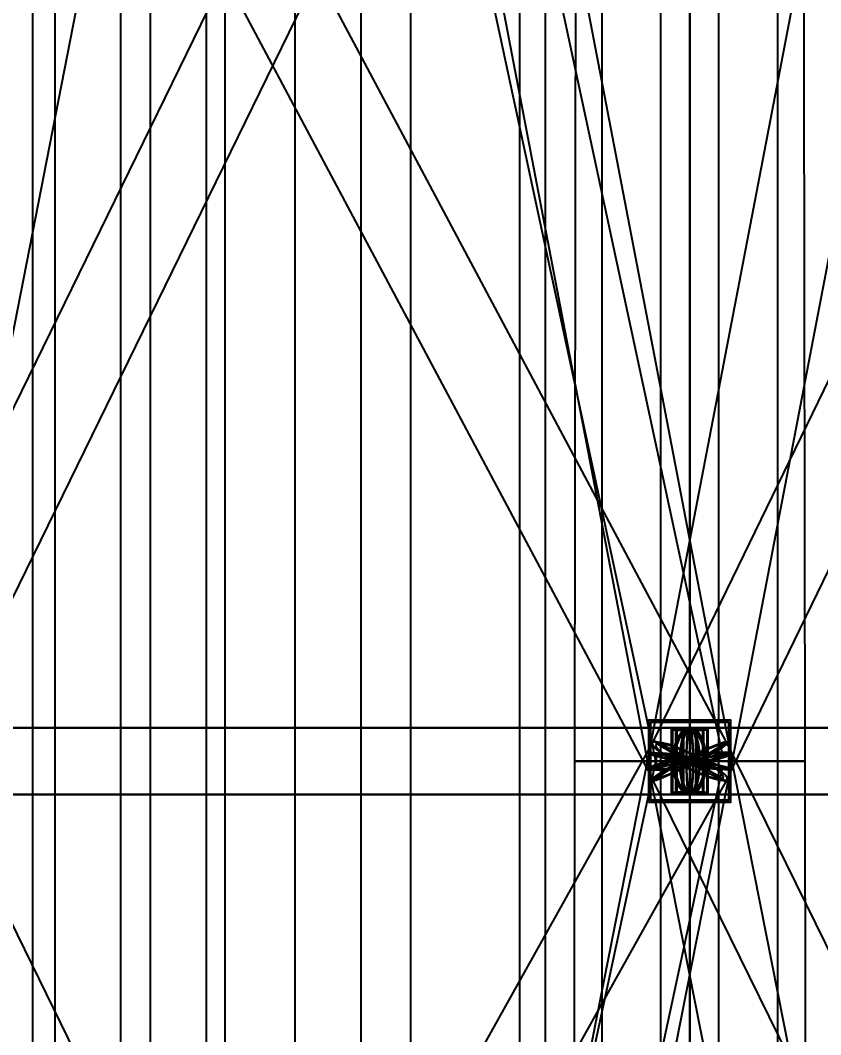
# Model space of a CAD drawing. Header units: millimetres. Extents: x -123812 to 252100, y -3000 to 639000.
# Drawn here: x -4076 to 798, y 198335 to 204509 of the extents above; entities that cross this region are included whole.
import ezdxf

# ---------------------------------------------------------------- set-up
doc = ezdxf.new("R2010")
doc.units = ezdxf.units.MM
for name, color, linetype, lineweight in [('D-BMK-AXIS', 7, 'Continuous', 13), ('D-STR-CORE', 7, 'Continuous', 25), ('D-STR-DIM', 7, 'Continuous', 13), ('D-STR-STRC', 7, 'Continuous', 25)]:
    doc.layers.add(name, color=color, linetype=linetype, lineweight=lineweight)
doc.styles.add('OpenSansCondensed-Light', font='OpenSansCondensed-Light.ttf')
doc.styles.add('TOWER_UNICODE', font='Arial Unicode.ttf')
doc.dimstyles.new('EZDXF', dxfattribs={"dimtxt": 0.25, "dimasz": 0.175, "dimexe": 0.375, "dimexo": 0.125, "dimgap": 0.1, "dimtad": 1, "dimlfac": 100, "dimzin": 12, "dimdsep": 46, "dimtxsty": 'OpenSansCondensed-Light', "dimblk": 'ARCHTICK', "dimcen": 2.5, "dimazin": 3, "dimtfac": 0.5, "dimtmove": 2, "dimatfit": 3})

# ---------------------------------------------------------------- blocks, each defined once
blk = doc.blocks.new('_ARCHTICK')
at = {"color": 0, "linetype": 'BYBLOCK', "const_width": 0.15}
blk.add_lwpolyline([(-0.5, -0.5), (0.5, 0.5)], dxfattribs=at)

msp = doc.modelspace()

# ---------------------------------------------------------------- linework, layer by layer
at = {"layer": 'D-BMK-AXIS'}
msp.add_line((0, -3000), (0, 639000), dxfattribs=at)
at = {"layer": 'D-STR-CORE'}
for points in [[(-4000, 100000), (-4000, 375000), (-3284.1, 375000), (-3284.1, 100000)], [(-4000, 100000), (-4000, 375000), (-3284.1, 375000), (-3284.1, 100000)], [(-3863.7, 100000), (-3863.7, 375000), (-2944.5, 375000), (-2944.5, 100000)], [(-3863.7, 100000), (-3863.7, 375000), (-2944.5, 375000), (-2944.5, 100000)], [(-3464.1, 100000), (-3464.1, 375000), (-2404.2, 375000), (-2404.2, 100000)], [(-3464.1, 100000), (-3464.1, 375000), (-2404.2, 375000), (-2404.2, 100000)], [(-2828.4, 100000), (-2828.4, 375000), (-1700, 375000), (-1700, 100000)], [(-2828.4, 100000), (-2828.4, 375000), (-1700, 375000), (-1700, 100000)], [(-2000, 100000), (-2000, 375000), (-880, 375000), (-880, 100000)], [(-2000, 100000), (-2000, 375000), (-880, 375000), (-880, 100000)], [(-1035.3, 100000), (-1035.3, 375000), (0, 375000), (0, 100000)], [(-1035.3, 100000), (-1035.3, 375000), (0, 375000), (0, 100000)], [(0, 100000), (0, 375000), (1035.3, 375000), (1035.3, 100000)], [(0, 100000), (0, 375000), (1035.3, 375000), (1035.3, 100000)]]:
    msp.add_lwpolyline(points, close=True, dxfattribs=at)
at = {"layer": 'D-STR-STRC'}
for points in [[(-5568.1, 224958), (-198.7, 199958), (-192, 199952.9), (-172.1, 199951.1), (-140.5, 199952.6), (-99.4, 199957.3), (-51.4, 199965), (0, 199975), (51.4, 199986.7), (99.4, 199999.4), (140.5, 200012), (172.1, 200023.9), (192, 200034.1), (198.7, 200042), (-5170.6, 225042)], [(-249.3, 225048.5), (-5139.8, 200048.5), (-5131.3, 200042.2), (-5106.4, 200032.9), (-5066.7, 200021.4), (-5015.1, 200008.5), (-4955, 199995), (-4890.5, 199981.8), (-4825.9, 199969.9), (-4765.8, 199960), (-4714.2, 199952.8), (-4674.6, 199948.9), (-4649.7, 199948.4), (-4641.2, 199951.5), (249.3, 224951.5)], [(-5045.7, 224952.7), (-249.5, 199952.7), (-241, 199947.2), (-216.1, 199945.3), (-176.4, 199947.1), (-124.8, 199952.5), (-64.6, 199961.2), (0, 199972.5), (64.6, 199985.7), (124.8, 199999.8), (176.4, 200014), (216.1, 200027.2), (241, 200038.6), (249.5, 200047.3), (-4546.7, 225047.3)], [(4546.8, 225047.8), (-249.5, 200047.8), (-241, 200043.9), (-216, 200037), (-176.4, 200027.6), (-124.7, 200016.3), (-64.6, 200003.9), (0, 199991.3), (64.6, 199979.2), (124.7, 199968.5), (176.4, 199960), (216, 199954.2), (241, 199951.6), (249.5, 199952.2), (5045.7, 224952.2)], [(-5550.6, 209879.6), (-221.3, 199879.6), (-204.3, 199883.7), (-173.4, 199895.7), (-130.6, 199914.8), (-79, 199939.8), (-22, 199968.8), (36.6, 200000), (92.6, 200031.2), (142.3, 200060.2), (182.3, 200085.2), (209.9, 200104.3), (223.2, 200116.3), (221.3, 200120.4), (-5108, 210120.4)], [(-228, 210109.3), (-5118.5, 200109.3), (-5107.4, 200098), (-5081.6, 200080), (-5042.8, 200056.6), (-4993.5, 200029.3), (-4937.3, 200000), (-4877.8, 199970.7), (-4819.2, 199943.4), (-4765.5, 199920), (-4720.3, 199902), (-4686.7, 199890.7), (-4667, 199886.9), (-4662.5, 199890.7), (228, 209890.7)], [(4632, 210114.3), (-225.7, 200114.3), (-228.5, 200102.5), (-215.8, 200083.7), (-188.4, 200059.2), (-148.2, 200030.6), (-97.8, 200000), (-40.8, 199969.4), (19, 199940.8), (77.5, 199916.3), (130.7, 199897.5), (175.1, 199885.7), (207.4, 199881.7), (225.7, 199885.7), (5083.4, 209885.7)], [(-5456.2, 199796.8), (0, 199796.8), (5.5, 199803.7), (10.5, 199824), (14.9, 199856.3), (18.3, 199898.4), (20.4, 199947.4), (21.1, 200000), (20.4, 200052.6), (18.3, 200101.6), (14.9, 200143.7), (10.5, 200176), (5.5, 200196.3), (0, 200203.2), (-5456.2, 200203.2)], [(-5369.4, 199796.8), (0, 199796.8), (26.3, 199803.7), (50.8, 199824), (71.8, 199856.3), (88, 199898.4), (98.1, 199947.4), (101.6, 200000), (98.1, 200052.6), (88, 200101.6), (71.8, 200143.7), (50.8, 200176), (26.3, 200196.3), (0, 200203.2), (-5369.4, 200203.2)], [(-5369.4, 199796.8), (0, 199796.8), (26.3, 199803.7), (50.8, 199824), (71.8, 199856.3), (88, 199898.4), (98.1, 199947.4), (101.6, 200000), (98.1, 200052.6), (88, 200101.6), (71.8, 200143.7), (50.8, 200176), (26.3, 200196.3), (0, 200203.2), (-5369.4, 200203.2)], [(-4890.5, 199796.8), (0, 199796.8), (15.9, 199803.7), (30.7, 199824), (43.4, 199856.3), (53.1, 199898.4), (59.3, 199947.4), (61.4, 200000), (59.3, 200052.6), (53.1, 200101.6), (43.4, 200143.7), (30.7, 200176), (15.9, 200196.3), (0, 200203.2), (-4890.5, 200203.2)], [(5369.4, 200203.2), (0, 200203.2), (-26.3, 200196.3), (-50.8, 200176), (-71.8, 200143.7), (-88, 200101.6), (-98.1, 200052.6), (-101.6, 200000), (-98.1, 199947.4), (-88, 199898.4), (-71.8, 199856.3), (-50.8, 199824), (-26.3, 199803.7), (0, 199796.8), (5369.4, 199796.8)], [(5369.4, 200203.2), (0, 200203.2), (-26.3, 200196.3), (-50.8, 200176), (-71.8, 200143.7), (-88, 200101.6), (-98.1, 200052.6), (-101.6, 200000), (-98.1, 199947.4), (-88, 199898.4), (-71.8, 199856.3), (-50.8, 199824), (-26.3, 199803.7), (0, 199796.8), (5369.4, 199796.8)], [(4890.5, 200203.2), (0, 200203.2), (-15.9, 200196.3), (-30.7, 200176), (-43.4, 200143.7), (-53.1, 200101.6), (-59.3, 200052.6), (-61.4, 200000), (-59.3, 199947.4), (-53.1, 199898.4), (-43.4, 199856.3), (-30.7, 199824), (-15.9, 199803.7), (0, 199796.8), (4890.5, 199796.8)], [(5456.2, 200203.2), (0, 200203.2), (-5.5, 200196.3), (-10.5, 200176), (-14.9, 200143.7), (-18.3, 200101.6), (-20.4, 200052.6), (-21.1, 200000), (-20.4, 199947.4), (-18.3, 199898.4), (-14.9, 199856.3), (-10.5, 199824), (-5.5, 199803.7), (0, 199796.8), (5456.2, 199796.8)], [(-5364.4, 189875.9), (221.1, 199875.9), (218, 199880.2), (200.1, 199892.5), (168.5, 199912.3), (125.5, 199938), (73.8, 199967.9), (17.2, 200000), (-40.6, 200032.1), (-95.7, 200062), (-144.2, 200087.7), (-182.9, 200107.5), (-209.1, 200119.8), (-221.1, 200124.1), (-5806.6, 190124.1)], [(224.1, 190116), (-4666.3, 200116), (-4686.4, 200120.1), (-4720.4, 200116), (-4765.9, 200104), (-4820, 200084.9), (-4878.8, 200060), (-4938.5, 200031.1), (-4994.8, 200000), (-5044.1, 199968.9), (-5082.9, 199940), (-5108.6, 199915.1), (-5119.4, 199896), (-5114.6, 199884), (-224.1, 189884)], [(5145.2, 190110.3), (228.1, 200110.3), (221.8, 200114.1), (200.3, 200110.3), (165.3, 200098.9), (118.9, 200080.7), (64.4, 200057.1), (5.6, 200029.5), (-53.6, 200000), (-109.2, 199970.5), (-157.4, 199942.9), (-194.8, 199919.3), (-218.9, 199901.1), (-228.1, 199889.7), (4688.9, 189889.7)], [(-5170.6, 174958), (198.7, 199958), (192, 199965.9), (172.1, 199976.1), (140.5, 199988), (99.4, 200000.6), (51.4, 200013.3), (0, 200025), (-51.4, 200035), (-99.4, 200042.7), (-140.5, 200047.4), (-172.1, 200048.9), (-192, 200047.1), (-198.7, 200042), (-5568.1, 175042)], [(-4695.4, 174950.9), (249.2, 199950.9), (240.7, 199956.6), (215.8, 199965.3), (176.2, 199976.4), (124.6, 199989.1), (64.5, 200002.5), (0, 200015.7), (-64.5, 200027.9), (-124.6, 200038.2), (-176.2, 200045.8), (-215.8, 200050.4), (-240.7, 200051.5), (-249.2, 200049.1), (-5193.8, 175049.1)], [(5193.8, 175049.3), (249.2, 200049.3), (240.7, 200048.4), (215.8, 200044.3), (176.2, 200037.1), (124.6, 200027.4), (64.5, 200015.8), (0, 200003.2), (-64.5, 199990.3), (-124.6, 199978.1), (-176.2, 199967.4), (-215.8, 199958.9), (-240.7, 199953.2), (-249.2, 199950.7), (4695.4, 174950.7)]]:
    msp.add_lwpolyline(points, dxfattribs=at)
for points in [[(-177.8, 200000), (177.8, 200000), (177.8, 225000), (-177.8, 225000)], [(-177.8, 200000), (177.8, 200000), (177.8, 225000), (-177.8, 225000)], [(-701.9, 200000), (701.9, 200000), (688.7, 210000), (-688.7, 210000)], [(-701.9, 200000), (701.9, 200000), (688.7, 210000), (-688.7, 210000)], [(-535.9, 200000), (535.9, 200000), (535, 210000), (-535, 210000)], [(-250, 199750), (250, 199750), (250, 200250), (-250, 200250)], [(-250, 199750), (250, 199750), (250, 200250), (-250, 200250)], [(-238, 200238), (238, 200238), (238, 199762), (-238, 199762)], [(238, 200238), (-238, 200238), (-238, 199762), (238, 199762)], [(-9673.4, 199800), (39.8, 199800), (39.8, 200200), (-9673.4, 200200)], [(-8719.3, 199800), (112.3, 199800), (112.3, 200200), (-8719.3, 200200)], [(-8690.8, 199800), (83.9, 199800), (83.9, 200200), (-8690.8, 200200)], [(112.3, 200200), (-112.3, 200200), (-112.3, 199800), (112.3, 199800)], [(105.6, 200188), (-105.6, 200188), (-105.6, 199812), (105.6, 199812)], [(-101.6, 200000), (-98.1, 199947.4), (-88, 199898.4), (-71.8, 199856.3), (-50.8, 199824), (-26.3, 199803.7), (0, 199796.8), (26.3, 199803.7), (50.8, 199824), (71.8, 199856.3), (88, 199898.4), (98.1, 199947.4), (101.6, 200000), (98.1, 200052.6), (88, 200101.6), (71.8, 200143.7), (50.8, 200176), (26.3, 200196.3), (0, 200203.2), (-26.3, 200196.3), (-50.8, 200176), (-71.8, 200143.7), (-88, 200101.6), (-98.1, 200052.6)], [(-101.6, 200000), (-98.1, 199947.4), (-88, 199898.4), (-71.8, 199856.3), (-50.8, 199824), (-26.3, 199803.7), (0, 199796.8), (26.3, 199803.7), (50.8, 199824), (71.8, 199856.3), (88, 199898.4), (98.1, 199947.4), (101.6, 200000), (98.1, 200052.6), (88, 200101.6), (71.8, 200143.7), (50.8, 200176), (26.3, 200196.3), (0, 200203.2), (-26.3, 200196.3), (-50.8, 200176), (-71.8, 200143.7), (-88, 200101.6), (-98.1, 200052.6)], [(101.6, 200000), (98.1, 199947.4), (88, 199898.4), (71.8, 199856.3), (50.8, 199824), (26.3, 199803.7), (0, 199796.8), (-26.3, 199803.7), (-50.8, 199824), (-71.8, 199856.3), (-88, 199898.4), (-98.1, 199947.4), (-101.6, 200000), (-98.1, 200052.6), (-88, 200101.6), (-71.8, 200143.7), (-50.8, 200176), (-26.3, 200196.3), (0, 200203.2), (26.3, 200196.3), (50.8, 200176), (71.8, 200143.7), (88, 200101.6), (98.1, 200052.6)], [(101.6, 200000), (98.1, 199947.4), (88, 199898.4), (71.8, 199856.3), (50.8, 199824), (26.3, 199803.7), (0, 199796.8), (-26.3, 199803.7), (-50.8, 199824), (-71.8, 199856.3), (-88, 199898.4), (-98.1, 199947.4), (-101.6, 200000), (-98.1, 200052.6), (-88, 200101.6), (-71.8, 200143.7), (-50.8, 200176), (-26.3, 200196.3), (0, 200203.2), (26.3, 200196.3), (50.8, 200176), (71.8, 200143.7), (88, 200101.6), (98.1, 200052.6)], [(-93.6, 200000), (-90.4, 199951.5), (-81.1, 199906.4), (-66.2, 199867.6), (-46.8, 199837.9), (-24.2, 199819.2), (0, 199812.8), (24.2, 199819.2), (46.8, 199837.9), (66.2, 199867.6), (81.1, 199906.4), (90.4, 199951.5), (93.6, 200000), (90.4, 200048.5), (81.1, 200093.6), (66.2, 200132.4), (46.8, 200162.1), (24.2, 200180.8), (0, 200187.2), (-24.2, 200180.8), (-46.8, 200162.1), (-66.2, 200132.4), (-81.1, 200093.6), (-90.4, 200048.5)], [(-93.6, 200000), (-90.4, 199951.5), (-81.1, 199906.4), (-66.2, 199867.6), (-46.8, 199837.9), (-24.2, 199819.2), (0, 199812.8), (24.2, 199819.2), (46.8, 199837.9), (66.2, 199867.6), (81.1, 199906.4), (90.4, 199951.5), (93.6, 200000), (90.4, 200048.5), (81.1, 200093.6), (66.2, 200132.4), (46.8, 200162.1), (24.2, 200180.8), (0, 200187.2), (-24.2, 200180.8), (-46.8, 200162.1), (-66.2, 200132.4), (-81.1, 200093.6), (-90.4, 200048.5)], [(93.6, 200000), (90.4, 199951.5), (81.1, 199906.4), (66.2, 199867.6), (46.8, 199837.9), (24.2, 199819.2), (0, 199812.8), (-24.2, 199819.2), (-46.8, 199837.9), (-66.2, 199867.6), (-81.1, 199906.4), (-90.4, 199951.5), (-93.6, 200000), (-90.4, 200048.5), (-81.1, 200093.6), (-66.2, 200132.4), (-46.8, 200162.1), (-24.2, 200180.8), (0, 200187.2), (24.2, 200180.8), (46.8, 200162.1), (66.2, 200132.4), (81.1, 200093.6), (90.4, 200048.5)], [(93.6, 200000), (90.4, 199951.5), (81.1, 199906.4), (66.2, 199867.6), (46.8, 199837.9), (24.2, 199819.2), (0, 199812.8), (-24.2, 199819.2), (-46.8, 199837.9), (-66.2, 199867.6), (-81.1, 199906.4), (-90.4, 199951.5), (-93.6, 200000), (-90.4, 200048.5), (-81.1, 200093.6), (-66.2, 200132.4), (-46.8, 200162.1), (-24.2, 200180.8), (0, 200187.2), (24.2, 200180.8), (46.8, 200162.1), (66.2, 200132.4), (81.1, 200093.6), (90.4, 200048.5)], [(83.9, 200200), (-83.9, 200200), (-83.9, 199800), (83.9, 199800)], [(-83.9, 199800), (8690.8, 199800), (8690.8, 200200), (-83.9, 200200)], [(-83.9, 200200), (83.9, 200200), (83.9, 199800), (-83.9, 199800)], [(78.9, 200188), (-78.9, 200188), (-78.9, 199812), (78.9, 199812)], [(-78.9, 200188), (78.9, 200188), (78.9, 199812), (-78.9, 199812)], [(-61.4, 200000), (-59.3, 199947.4), (-53.1, 199898.4), (-43.4, 199856.3), (-30.7, 199824), (-15.9, 199803.7), (0, 199796.8), (15.9, 199803.7), (30.7, 199824), (43.4, 199856.3), (53.1, 199898.4), (59.3, 199947.4), (61.4, 200000), (59.3, 200052.6), (53.1, 200101.6), (43.4, 200143.7), (30.7, 200176), (15.9, 200196.3), (0, 200203.2), (-15.9, 200196.3), (-30.7, 200176), (-43.4, 200143.7), (-53.1, 200101.6), (-59.3, 200052.6)], [(61.4, 200000), (59.3, 199947.4), (53.1, 199898.4), (43.4, 199856.3), (30.7, 199824), (15.9, 199803.7), (0, 199796.8), (-15.9, 199803.7), (-30.7, 199824), (-43.4, 199856.3), (-53.1, 199898.4), (-59.3, 199947.4), (-61.4, 200000), (-59.3, 200052.6), (-53.1, 200101.6), (-43.4, 200143.7), (-30.7, 200176), (-15.9, 200196.3), (0, 200203.2), (15.9, 200196.3), (30.7, 200176), (43.4, 200143.7), (53.1, 200101.6), (59.3, 200052.6)], [(-56.5, 200000), (-54.6, 199951.5), (-49, 199906.4), (-40, 199867.6), (-28.3, 199837.9), (-14.6, 199819.2), (0, 199812.8), (14.6, 199819.2), (28.3, 199837.9), (40, 199867.6), (49, 199906.4), (54.6, 199951.5), (56.5, 200000), (54.6, 200048.5), (49, 200093.6), (40, 200132.4), (28.3, 200162.1), (14.6, 200180.8), (0, 200187.2), (-14.6, 200180.8), (-28.3, 200162.1), (-40, 200132.4), (-49, 200093.6), (-54.6, 200048.5)], [(56.5, 200000), (54.6, 199951.5), (49, 199906.4), (40, 199867.6), (28.3, 199837.9), (14.6, 199819.2), (0, 199812.8), (-14.6, 199819.2), (-28.3, 199837.9), (-40, 199867.6), (-49, 199906.4), (-54.6, 199951.5), (-56.5, 200000), (-54.6, 200048.5), (-49, 200093.6), (-40, 200132.4), (-28.3, 200162.1), (-14.6, 200180.8), (0, 200187.2), (14.6, 200180.8), (28.3, 200162.1), (40, 200132.4), (49, 200093.6), (54.6, 200048.5)], [(39.8, 200200), (-39.8, 200200), (-39.8, 199800), (39.8, 199800)], [(-39.8, 199800), (9673.4, 199800), (9673.4, 200200), (-39.8, 200200)], [(-39.8, 200200), (39.8, 200200), (39.8, 199800), (-39.8, 199800)], [(37.4, 200188), (-37.4, 200188), (-37.4, 199812), (37.4, 199812)], [(-37.4, 200188), (37.4, 200188), (37.4, 199812), (-37.4, 199812)], [(-21.1, 200000), (-20.4, 199947.4), (-18.3, 199898.4), (-14.9, 199856.3), (-10.5, 199824), (-5.5, 199803.7), (0, 199796.8), (5.5, 199803.7), (10.5, 199824), (14.9, 199856.3), (18.3, 199898.4), (20.4, 199947.4), (21.1, 200000), (20.4, 200052.6), (18.3, 200101.6), (14.9, 200143.7), (10.5, 200176), (5.5, 200196.3), (0, 200203.2), (-5.5, 200196.3), (-10.5, 200176), (-14.9, 200143.7), (-18.3, 200101.6), (-20.4, 200052.6)], [(21.1, 200000), (20.4, 199947.4), (18.3, 199898.4), (14.9, 199856.3), (10.5, 199824), (5.5, 199803.7), (0, 199796.8), (-5.5, 199803.7), (-10.5, 199824), (-14.9, 199856.3), (-18.3, 199898.4), (-20.4, 199947.4), (-21.1, 200000), (-20.4, 200052.6), (-18.3, 200101.6), (-14.9, 200143.7), (-10.5, 200176), (-5.5, 200196.3), (0, 200203.2), (5.5, 200196.3), (10.5, 200176), (14.9, 200143.7), (18.3, 200101.6), (20.4, 200052.6)], [(-19.4, 200000), (-18.8, 199951.5), (-16.8, 199906.4), (-13.7, 199867.6), (-9.7, 199837.9), (-5, 199819.2), (0, 199812.8), (5, 199819.2), (9.7, 199837.9), (13.7, 199867.6), (16.8, 199906.4), (18.8, 199951.5), (19.4, 200000), (18.8, 200048.5), (16.8, 200093.6), (13.7, 200132.4), (9.7, 200162.1), (5, 200180.8), (0, 200187.2), (-5, 200180.8), (-9.7, 200162.1), (-13.7, 200132.4), (-16.8, 200093.6), (-18.8, 200048.5)], [(19.4, 200000), (18.8, 199951.5), (16.8, 199906.4), (13.7, 199867.6), (9.7, 199837.9), (5, 199819.2), (0, 199812.8), (-5, 199819.2), (-9.7, 199837.9), (-13.7, 199867.6), (-16.8, 199906.4), (-18.8, 199951.5), (-19.4, 200000), (-18.8, 200048.5), (-16.8, 200093.6), (-13.7, 200132.4), (-9.7, 200162.1), (-5, 200180.8), (0, 200187.2), (5, 200180.8), (9.7, 200162.1), (13.7, 200132.4), (16.8, 200093.6), (18.8, 200048.5)], [(-97.8, 200000), (-40.8, 199969.4), (19, 199940.8), (77.5, 199916.3), (130.7, 199897.5), (175.1, 199885.7), (207.4, 199881.7), (225.7, 199885.7), (228.5, 199897.5), (215.8, 199916.3), (188.4, 199940.8), (148.2, 199969.4), (97.8, 200000), (40.8, 200030.6), (-19, 200059.2), (-77.5, 200083.7), (-130.7, 200102.5), (-175.1, 200114.3), (-207.4, 200118.3), (-225.7, 200114.3), (-228.5, 200102.5), (-215.8, 200083.7), (-188.4, 200059.2), (-148.2, 200030.6)], [(36.6, 200000), (-22, 199968.8), (-79, 199939.8), (-130.6, 199914.8), (-173.4, 199895.7), (-204.3, 199883.7), (-221.3, 199879.6), (-223.2, 199883.7), (-209.9, 199895.7), (-182.3, 199914.8), (-142.3, 199939.8), (-92.6, 199968.8), (-36.6, 200000), (22, 200031.2), (79, 200060.2), (130.6, 200085.2), (173.4, 200104.3), (204.3, 200116.3), (221.3, 200120.4), (223.2, 200116.3), (209.9, 200104.3), (182.3, 200085.2), (142.3, 200060.2), (92.6, 200031.2)], [(-17.2, 200000), (40.6, 199967.9), (95.7, 199938), (144.2, 199912.3), (182.9, 199892.5), (209.1, 199880.2), (221.1, 199875.9), (218, 199880.2), (200.1, 199892.5), (168.5, 199912.3), (125.5, 199938), (73.8, 199967.9), (17.2, 200000), (-40.6, 200032.1), (-95.7, 200062), (-144.2, 200087.7), (-182.9, 200107.5), (-209.1, 200119.8), (-221.1, 200124.1), (-218, 200119.8), (-200.1, 200107.5), (-168.5, 200087.7), (-125.5, 200062), (-73.8, 200032.1)], [(0, 200027.5), (-64.6, 200014.3), (-124.8, 200000.2), (-176.4, 199986), (-216.1, 199972.8), (-241, 199961.4), (-249.5, 199952.7), (-241, 199947.2), (-216.1, 199945.3), (-176.4, 199947.1), (-124.8, 199952.5), (-64.6, 199961.2), (0, 199972.5), (64.6, 199985.7), (124.8, 199999.8), (176.4, 200014), (216.1, 200027.2), (241, 200038.6), (249.5, 200047.3), (241, 200052.8), (216.1, 200054.7), (176.4, 200052.9), (124.8, 200047.5), (64.6, 200038.8)], [(53.6, 200000), (-5.6, 199970.5), (-64.4, 199942.9), (-118.9, 199919.3), (-165.3, 199901.1), (-200.3, 199889.7), (-221.8, 199885.9), (-228.1, 199889.7), (-218.9, 199901.1), (-194.8, 199919.3), (-157.4, 199942.9), (-109.2, 199970.5), (-53.6, 200000), (5.6, 200029.5), (64.4, 200057.1), (118.9, 200080.7), (165.3, 200098.9), (200.3, 200110.3), (221.8, 200114.1), (228.1, 200110.3), (218.9, 200098.9), (194.8, 200080.7), (157.4, 200057.1), (109.2, 200029.5)], [(-88.2, 200000), (-36.8, 199972.4), (17.1, 199946.7), (69.9, 199924.6), (117.9, 199907.6), (157.8, 199897), (187, 199893.3), (203.5, 199897), (206.1, 199907.6), (194.6, 199924.6), (169.9, 199946.7), (133.6, 199972.4), (88.2, 200000), (36.8, 200027.6), (-17.1, 200053.3), (-69.9, 200075.4), (-117.9, 200092.4), (-157.8, 200103), (-187, 200106.7), (-203.5, 200103), (-206.1, 200092.4), (-194.6, 200075.4), (-169.9, 200053.3), (-133.6, 200027.6)], [(48.4, 200000), (-5, 199973.4), (-58.1, 199948.5), (-107.2, 199927.2), (-149, 199910.9), (-180.6, 199900.6), (-200, 199897.1), (-205.7, 199900.6), (-197.4, 199910.9), (-175.6, 199927.2), (-141.9, 199948.5), (-98.5, 199973.4), (-48.4, 200000), (5, 200026.6), (58.1, 200051.5), (107.2, 200072.8), (149, 200089.1), (180.6, 200099.4), (200, 200102.9), (205.7, 200099.4), (197.4, 200089.1), (175.6, 200072.8), (141.9, 200051.5), (98.5, 200026.6)], [(33, 200000), (-19.8, 199971.9), (-71.2, 199945.7), (-117.8, 199923.2), (-156.3, 199906), (-184.2, 199895.1), (-199.5, 199891.4), (-201.3, 199895.1), (-189.3, 199906), (-164.4, 199923.2), (-128.3, 199945.7), (-83.5, 199971.9), (-33, 200000), (19.8, 200028.1), (71.2, 200054.3), (117.8, 200076.8), (156.3, 200094), (184.2, 200104.9), (199.5, 200108.6), (201.3, 200104.9), (189.3, 200094), (164.4, 200076.8), (128.3, 200054.3), (83.5, 200028.1)], [(-15.5, 200000), (36.6, 199971), (86.3, 199944.1), (130, 199920.9), (164.9, 199903.1), (188.6, 199891.9), (199.4, 199888.1), (196.6, 199891.9), (180.4, 199903.1), (151.9, 199920.9), (113.1, 199944.1), (66.6, 199971), (15.5, 200000), (-36.6, 200029), (-86.3, 200055.9), (-130, 200079.1), (-164.9, 200096.9), (-188.6, 200108.1), (-199.4, 200111.9), (-196.6, 200108.1), (-180.4, 200096.9), (-151.9, 200079.1), (-113.1, 200055.9), (-66.6, 200029)], [(-715.1, 190000), (715.1, 190000), (701.9, 200000), (-701.9, 200000)], [(-715.1, 190000), (715.1, 190000), (701.9, 200000), (-701.9, 200000)], [(701.9, 200000), (678, 200000), (607.9, 200000), (496.3, 200000), (350.9, 200000), (181.7, 200000), (0, 200000), (-181.7, 200000), (-350.9, 200000), (-496.3, 200000), (-607.9, 200000), (-678, 200000), (-701.9, 200000), (-678, 200000), (-607.9, 200000), (-496.3, 200000), (-350.9, 200000), (-181.7, 200000), (0, 200000), (181.7, 200000), (350.9, 200000), (496.3, 200000), (607.9, 200000), (678, 200000)], [(701.9, 200000), (678, 200000), (607.9, 200000), (496.3, 200000), (350.9, 200000), (181.7, 200000), (0, 200000), (-181.7, 200000), (-350.9, 200000), (-496.3, 200000), (-607.9, 200000), (-678, 200000), (-701.9, 200000), (-678, 200000), (-607.9, 200000), (-496.3, 200000), (-350.9, 200000), (-181.7, 200000), (0, 200000), (181.7, 200000), (350.9, 200000), (496.3, 200000), (607.9, 200000), (678, 200000)], [(-536.8, 190000), (536.8, 190000), (535.9, 200000), (-535.9, 200000)], [(535.9, 200000), (517.6, 200000), (464.1, 200000), (378.9, 200000), (268, 200000), (138.7, 200000), (0, 200000), (-138.7, 200000), (-268, 200000), (-378.9, 200000), (-464.1, 200000), (-517.6, 200000), (-535.9, 200000), (-517.6, 200000), (-464.1, 200000), (-378.9, 200000), (-268, 200000), (-138.7, 200000), (0, 200000), (138.7, 200000), (268, 200000), (378.9, 200000), (464.1, 200000), (517.6, 200000)], [(0, 200008.7), (-64.6, 200020.8), (-124.7, 200031.5), (-176.4, 200040), (-216, 200045.8), (-241, 200048.4), (-249.5, 200047.8), (-241, 200043.9), (-216, 200037), (-176.4, 200027.6), (-124.7, 200016.3), (-64.6, 200003.9), (0, 199991.3), (64.6, 199979.2), (124.7, 199968.5), (176.4, 199960), (216, 199954.2), (241, 199951.6), (249.5, 199952.2), (241, 199956.1), (216, 199963), (176.4, 199972.4), (124.7, 199983.7), (64.6, 199996.1)], [(0, 200015.7), (-64.5, 200027.9), (-124.6, 200038.2), (-176.2, 200045.8), (-215.8, 200050.4), (-240.7, 200051.5), (-249.2, 200049.1), (-240.7, 200043.4), (-215.8, 200034.7), (-176.2, 200023.6), (-124.6, 200010.9), (-64.5, 199997.5), (0, 199984.3), (64.5, 199972.1), (124.6, 199961.8), (176.2, 199954.2), (215.8, 199949.6), (240.7, 199948.5), (249.2, 199950.9), (240.7, 199956.6), (215.8, 199965.3), (176.2, 199976.4), (124.6, 199989.1), (64.5, 200002.5)], [(0, 199996.8), (-64.5, 199984.2), (-124.6, 199972.6), (-176.2, 199962.9), (-215.8, 199955.7), (-240.7, 199951.6), (-249.2, 199950.7), (-240.7, 199953.2), (-215.8, 199958.9), (-176.2, 199967.4), (-124.6, 199978.1), (-64.5, 199990.3), (0, 200003.2), (64.5, 200015.8), (124.6, 200027.4), (176.2, 200037.1), (215.8, 200044.3), (240.7, 200048.4), (249.2, 200049.3), (240.7, 200046.8), (215.8, 200041.1), (176.2, 200032.6), (124.6, 200021.9), (64.5, 200009.7)], [(0, 200024.8), (-58.2, 200012.9), (-112.5, 200000.2), (-159.1, 199987.4), (-194.8, 199975.5), (-217.3, 199965.2), (-224.9, 199957.4), (-217.3, 199952.4), (-194.8, 199950.7), (-159.1, 199952.3), (-112.5, 199957.2), (-58.2, 199965), (0, 199975.2), (58.2, 199987.1), (112.5, 199999.8), (159.1, 200012.6), (194.8, 200024.5), (217.3, 200034.8), (224.9, 200042.6), (217.3, 200047.6), (194.8, 200049.3), (159.1, 200047.7), (112.5, 200042.8), (58.2, 200035)], [(0, 200007.9), (-58.2, 200018.8), (-112.5, 200028.4), (-159, 200036), (-194.8, 200041.3), (-217.2, 200043.7), (-224.9, 200043.1), (-217.2, 200039.6), (-194.8, 200033.4), (-159, 200024.9), (-112.5, 200014.7), (-58.2, 200003.5), (0, 199992.1), (58.2, 199981.2), (112.5, 199971.6), (159, 199964), (194.8, 199958.7), (217.2, 199956.3), (224.9, 199956.9), (217.2, 199960.4), (194.8, 199966.6), (159, 199975.1), (112.5, 199985.3), (58.2, 199996.5)], [(0, 200014.2), (-58.1, 200025.2), (-112.3, 200034.4), (-158.9, 200041.3), (-194.6, 200045.4), (-217, 200046.4), (-224.7, 200044.3), (-217, 200039.1), (-194.6, 200031.2), (-158.9, 200021.3), (-112.3, 200009.9), (-58.1, 199997.8), (0, 199985.8), (58.1, 199974.8), (112.3, 199965.6), (158.9, 199958.7), (194.6, 199954.6), (217, 199953.6), (224.7, 199955.7), (217, 199960.9), (194.6, 199968.8), (158.9, 199978.7), (112.3, 199990.1), (58.1, 200002.2)], [(0, 199997.1), (-58.1, 199985.7), (-112.3, 199975.3), (-158.9, 199966.6), (-194.6, 199960.1), (-217, 199956.3), (-224.6, 199955.6), (-217, 199957.8), (-194.6, 199963), (-158.9, 199970.6), (-112.3, 199980.3), (-58.1, 199991.3), (0, 200002.9), (58.1, 200014.3), (112.3, 200024.7), (158.9, 200033.4), (194.6, 200039.9), (217, 200043.7), (224.6, 200044.4), (217, 200042.2), (194.6, 200037), (158.9, 200029.4), (112.3, 200019.7), (58.1, 200008.7)], [(0, 200025), (-51.4, 200035), (-99.4, 200042.7), (-140.5, 200047.4), (-172.1, 200048.9), (-192, 200047.1), (-198.7, 200042), (-192, 200034.1), (-172.1, 200023.9), (-140.5, 200012), (-99.4, 199999.4), (-51.4, 199986.7), (0, 199975), (51.4, 199965), (99.4, 199957.3), (140.5, 199952.6), (172.1, 199951.1), (192, 199952.9), (198.7, 199958), (192, 199965.9), (172.1, 199976.1), (140.5, 199988), (99.4, 200000.6), (51.4, 200013.3)], [(0, 200025), (-51.4, 200013.3), (-99.4, 200000.6), (-140.5, 199988), (-172.1, 199976.1), (-192, 199965.9), (-198.7, 199958), (-192, 199952.9), (-172.1, 199951.1), (-140.5, 199952.6), (-99.4, 199957.3), (-51.4, 199965), (0, 199975), (51.4, 199986.7), (99.4, 199999.4), (140.5, 200012), (172.1, 200023.9), (192, 200034.1), (198.7, 200042), (192, 200047.1), (172.1, 200048.9), (140.5, 200047.4), (99.4, 200042.7), (51.4, 200035)], [(0, 200023), (-47.4, 200032.3), (-91.5, 200039.3), (-129.5, 200043.7), (-158.6, 200045.1), (-176.8, 200043.4), (-183.1, 200038.7), (-176.8, 200031.4), (-158.6, 200022), (-129.5, 200011.1), (-91.5, 199999.4), (-47.4, 199987.8), (0, 199977), (47.4, 199967.7), (91.5, 199960.7), (129.5, 199956.3), (158.6, 199954.9), (176.8, 199956.6), (183.1, 199961.3), (176.8, 199968.6), (158.6, 199978), (129.5, 199988.9), (91.5, 200000.6), (47.4, 200012.2)], [(0, 200023), (-47.4, 200012.2), (-91.5, 200000.6), (-129.5, 199988.9), (-158.6, 199978), (-176.8, 199968.6), (-183.1, 199961.3), (-176.8, 199956.6), (-158.6, 199954.9), (-129.5, 199956.3), (-91.5, 199960.7), (-47.4, 199967.7), (0, 199977), (47.4, 199987.8), (91.5, 199999.4), (129.5, 200011.1), (158.6, 200022), (176.8, 200031.4), (183.1, 200038.7), (176.8, 200043.4), (158.6, 200045.1), (129.5, 200043.7), (91.5, 200039.3), (47.4, 200032.3)], [(-177.8, 175000), (177.8, 175000), (177.8, 200000), (-177.8, 200000)], [(177.8, 200000), (171.7, 200000), (154, 200000), (125.7, 200000), (88.9, 200000), (46, 200000), (0, 200000), (-46, 200000), (-88.9, 200000), (-125.7, 200000), (-154, 200000), (-171.7, 200000), (-177.8, 200000), (-171.7, 200000), (-154, 200000), (-125.7, 200000), (-88.9, 200000), (-46, 200000), (0, 200000), (46, 200000), (88.9, 200000), (125.7, 200000), (154, 200000), (171.7, 200000)], [(-177.8, 175000), (177.8, 175000), (177.8, 200000), (-177.8, 200000)], [(177.8, 200000), (171.7, 200000), (154, 200000), (125.7, 200000), (88.9, 200000), (46, 200000), (0, 200000), (-46, 200000), (-88.9, 200000), (-125.7, 200000), (-154, 200000), (-171.7, 200000), (-177.8, 200000), (-171.7, 200000), (-154, 200000), (-125.7, 200000), (-88.9, 200000), (-46, 200000), (0, 200000), (46, 200000), (88.9, 200000), (125.7, 200000), (154, 200000), (171.7, 200000)]]:
    msp.add_lwpolyline(points, close=True, dxfattribs=at)

# ---------------------------------------------------------------- dimensions: what is measured, and where the dimension line sits
at = {"layer": 'D-STR-DIM'}
for base, p2 in [((-112000, 0), (0, 634000)), ((187000, 0), (0, 450000)), ((250000, 0), (0, 375000)), ((124000, 0), (0, 350000))]:
    msp.add_linear_dim(base=base, p1=(0, 0), p2=p2, angle=90, dimstyle='EZDXF', override={"dimtxt": 8400, "dimasz": 3750, "dimexe": 2100, "dimexo": 1800, "dimgap": 2100, "dimtad": 1, "dimdec": 0, "dimlfac": 1, "dimlunit": 2, "dimtxsty": 'TOWER_UNICODE', "dimclrd": 7, "dimclre": 7, "dimclrt": 7}, dxfattribs=at).render()

doc.saveas('drawing.dxf')
